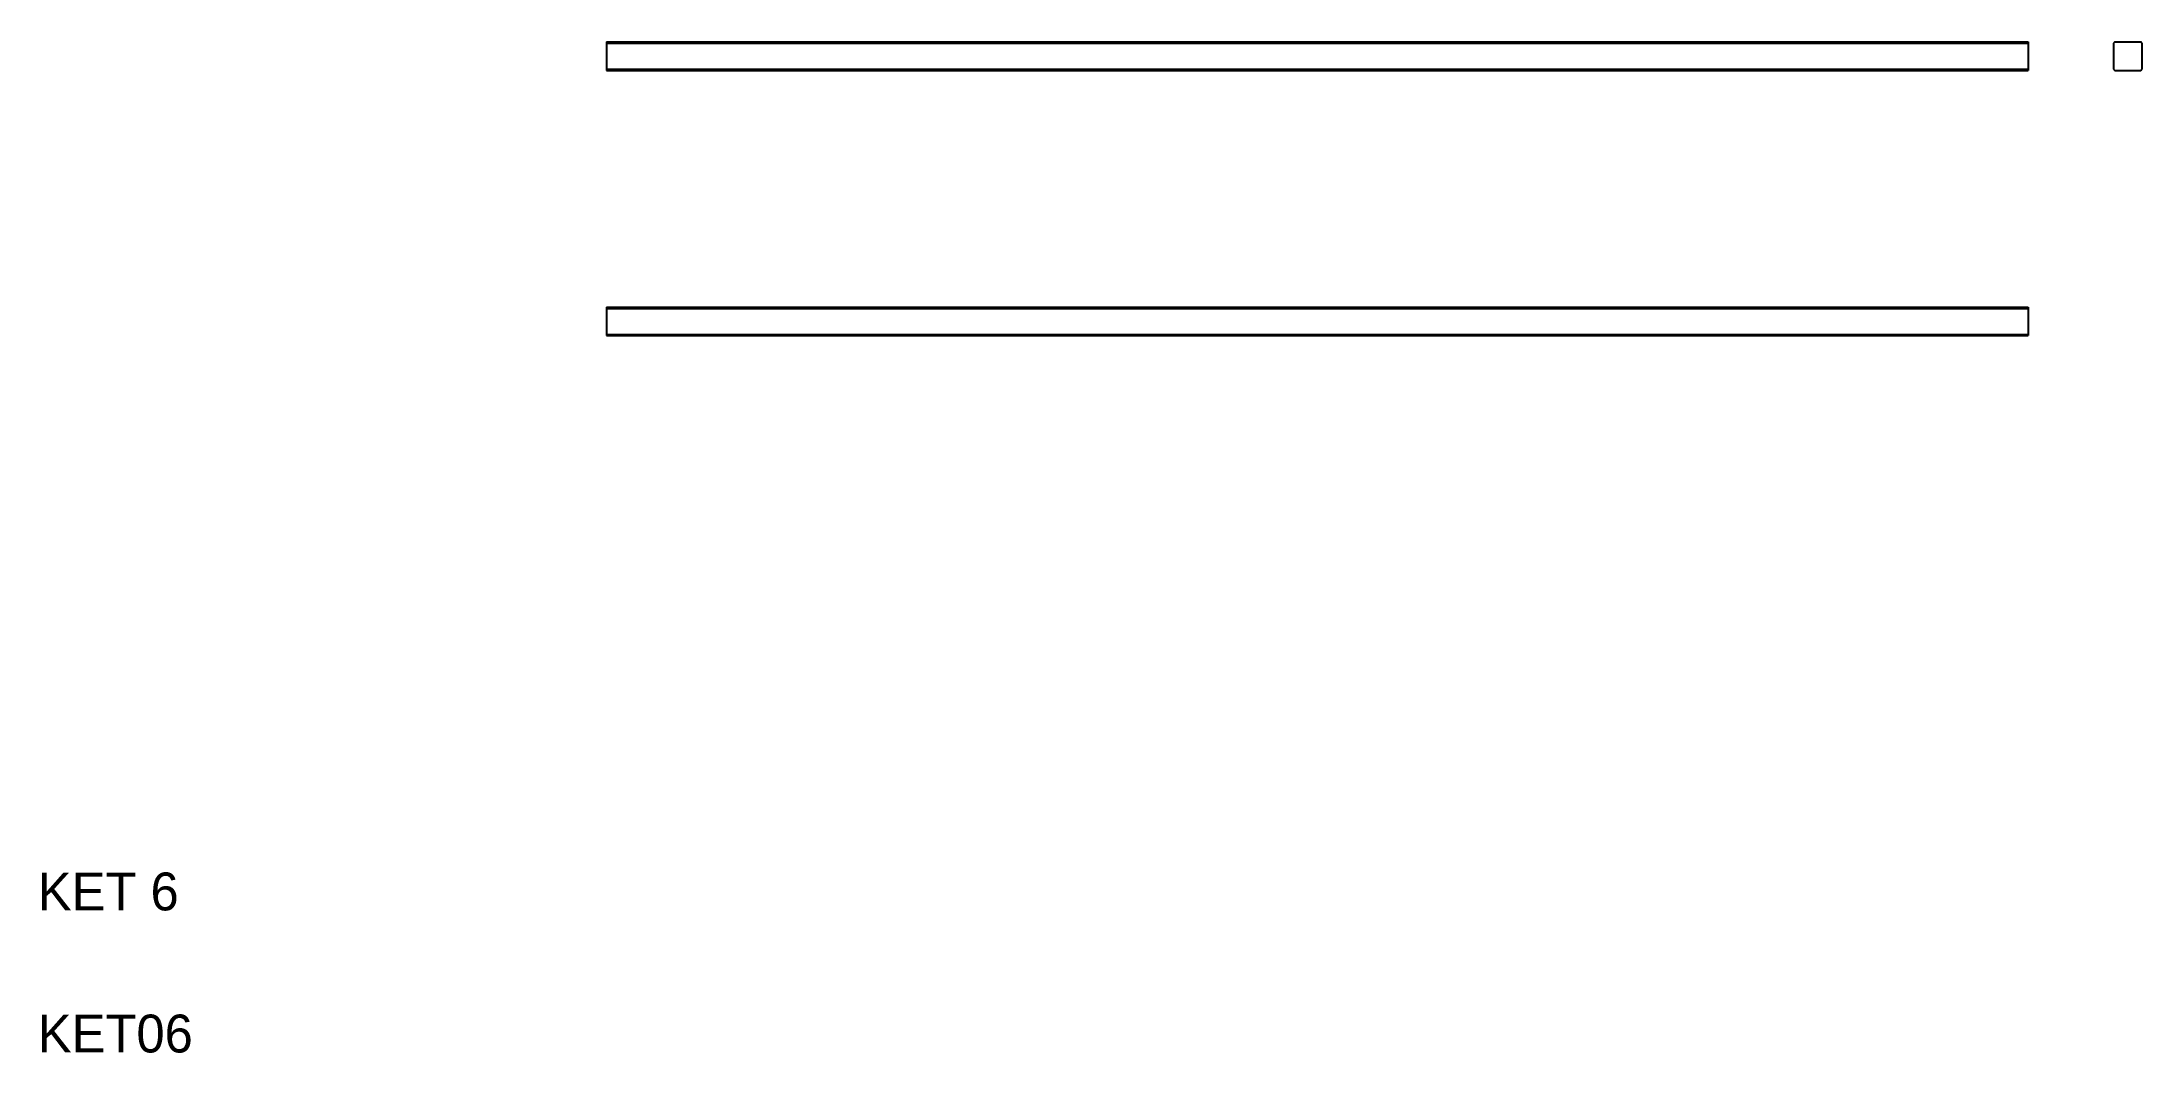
# Model space of a CAD drawing. Extents: x 21 to 464, y 20 to 233.
import ezdxf

# ---------------------------------------------------------------- set-up
doc = ezdxf.new("R2010")
doc.units = 0
doc.layers.get('0').update_dxf_attribs({"linetype": 'CONTINUOUS'})

msp = doc.modelspace()

# ---------------------------------------------------------------- linework, layer by layer
at = {"color": 7, "linetype": 'CONTINUOUS'}
for p, q in [((140.03, 233.36), (440.03, 233.36)), ((140.03, 233.36), (140.03, 227.36)), ((440.03, 233.36), (440.03, 227.36)), ((458.28, 233.36), (458.03, 233.11)), ((458.03, 233.11), (458.03, 227.61)), ((458.28, 233.36), (463.78, 233.36)), ((464.03, 233.11), (463.78, 233.36)), ((464.03, 233.11), (464.03, 227.61)), ((140.03, 227.36), (440.03, 227.36)), ((458.03, 227.61), (458.28, 227.36)), ((458.28, 227.36), (463.78, 227.36)), ((463.78, 227.36), (464.03, 227.61)), ((140.03, 177.36), (440.03, 177.36)), ((140.03, 177.36), (140.03, 171.36)), ((440.03, 177.36), (440.03, 171.36)), ((140.03, 171.36), (440.03, 171.36))]:
    msp.add_line(p, q, dxfattribs=at)
at = {"color": 3, "linetype": 'CONTINUOUS'}
for p, q in [((140.03, 233.11), (440.03, 233.11)), ((140.03, 227.61), (440.03, 227.61)), ((140.03, 177.11), (440.03, 177.11)), ((140.03, 171.61), (440.03, 171.61))]:
    msp.add_line(p, q, dxfattribs=at)

# ---------------------------------------------------------------- texts
at = {"color": 7, "linetype": 'CONTINUOUS'}
for s, p in [('KET 6', (20, 50)), ('KET06', (20, 20))]:
    msp.add_text(s, height=8, dxfattribs=at).set_placement(p)

doc.saveas('drawing.dxf')
